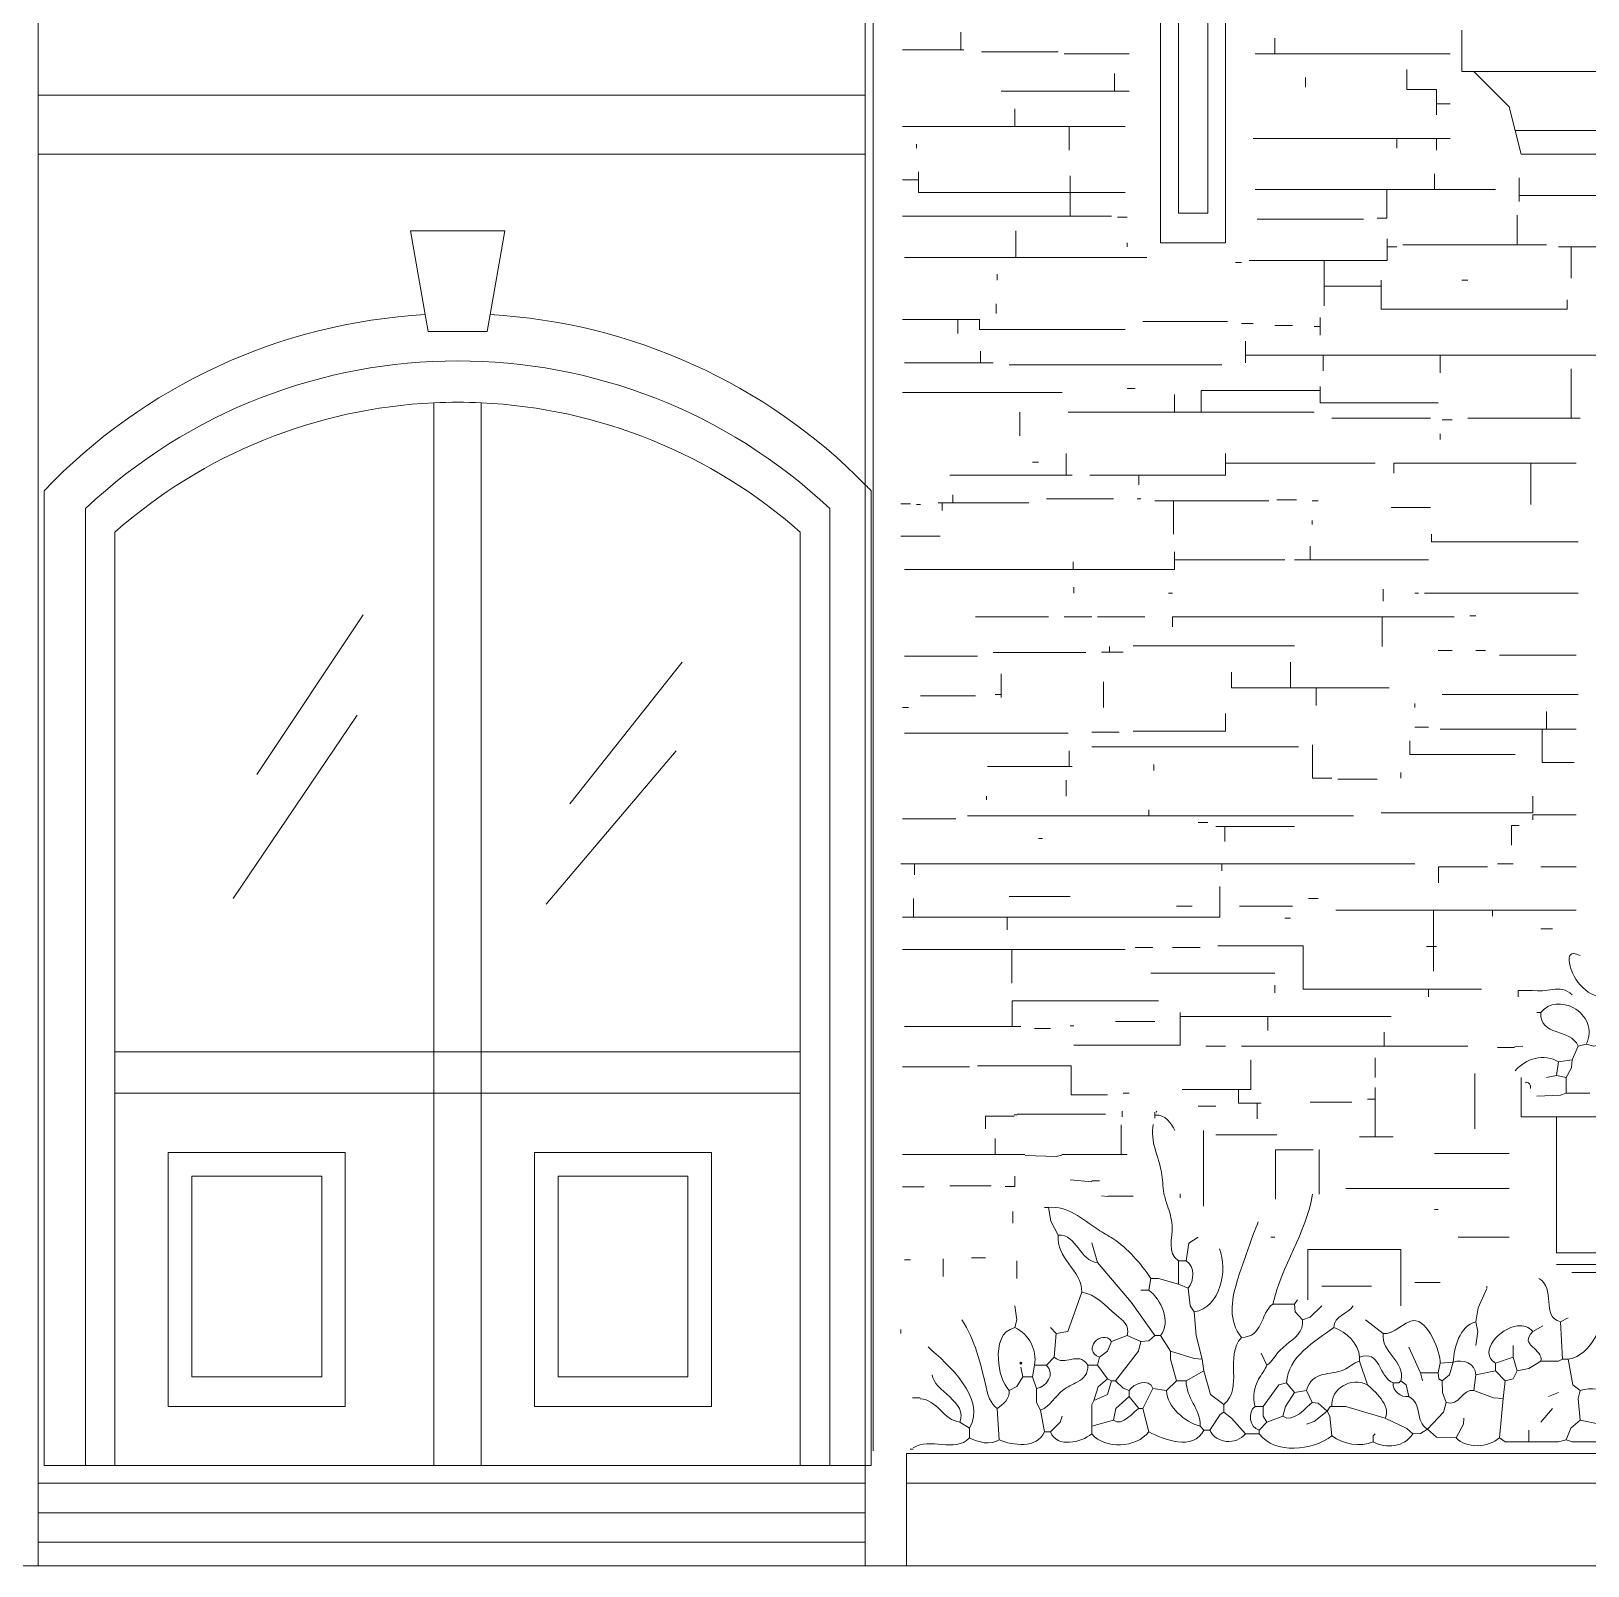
# Model space of a CAD drawing. Header units: millimetres. Extents: x 0 to 19989, y 0 to 8213.
# Drawn here: x 10439 to 13420, y 0 to 2939 of the extents above; entities that cross this region are included whole.
import ezdxf

# ---------------------------------------------------------------- set-up
doc = ezdxf.new("R2010")
doc.units = ezdxf.units.MM
for name, color, linetype, lineweight in [('ARCH', 7, 'Continuous', 13), ('GLASS', 7, 'Continuous', 13), ('GROUND', 7, 'Continuous', 13), ('MASONRY', 7, 'Continuous', 13), ('PLANTS', 94, 'Continuous', 13), ('WINDOWS', 7, 'Continuous', 13)]:
    doc.layers.add(name, color=color, linetype=linetype, lineweight=lineweight)

msp = doc.modelspace()

# ---------------------------------------------------------------- linework, layer by layer
at = {"layer": 'ARCH', "color": 7, "lineweight": 13}
for p, q in [((10452.5, 4909.5), (10452.5, 2816.7)), ((12036.2, 3586), (12036.2, 2816.7)), ((12601.8, 2533.9), (12601.8, 3382.4)), ((12726.2, 3382.4), (12726.2, 2533.9)), ((12635.7, 2590.5), (12635.7, 3337.1)), ((12692.3, 3337.1), (12692.3, 2590.5)), ((13178.7, 2862), (13178.7, 2941.2)), ((13201.4, 2862), (13178.7, 2862)), ((15916.3, 2862), (13201.4, 2862)), ((13201.4, 2862), (13269.2, 2794.1)), ((10452.5, 2816.7), (10452.5, 2703.6)), ((10452.5, 2816.7), (12036.2, 2816.7)), ((12036.2, 2816.7), (12036.2, 2703.6)), ((13269.2, 2794.1), (13280.5, 2748.9)), ((13280.5, 2748.9), (13291.9, 2703.6)), ((13280.5, 2748.9), (15848.4, 2748.9)), ((10452.5, 2703.6), (10452.5, 158.4)), ((10452.5, 2703.6), (12036.2, 2703.6)), ((12036.2, 2703.6), (12036.2, 2070.5)), ((13291.9, 2703.6), (15837.1, 2703.6)), ((12692.3, 2590.5), (12635.7, 2590.5)), ((12726.2, 2533.9), (12601.8, 2533.9)), ((12036.2, 2070.5), (12036.2, 192.3)), ((13291.9, 859.7), (13291.9, 935.1)), ((13359.7, 859.7), (13291.9, 859.7)), ((15803.2, 859.7), (13359.7, 859.7)), ((13359.7, 599.5), (13359.7, 859.7)), ((15803.2, 599.5), (13359.7, 599.5)), ((13359.7, 576.9), (15339.4, 576.9)), ((12115.4, 214.9), (17183.3, 214.9)), ((12115.4, 158.4), (12115.4, 214.9)), ((12036.2, 192.3), (12036.2, 158.4)), ((10452.5, 158.4), (10452.5, 101.8)), ((10452.5, 158.4), (12036.2, 158.4)), ((12036.2, 158.4), (12036.2, 101.8)), ((12115.4, 0), (12115.4, 158.4)), ((12115.4, 158.4), (17183.3, 158.4)), ((10452.5, 101.8), (10452.5, 45.2)), ((10452.5, 101.8), (12036.2, 101.8)), ((12036.2, 101.8), (12036.2, 45.2)), ((10452.5, 45.2), (10452.5, 0)), ((10452.5, 45.2), (12036.2, 45.2)), ((12036.2, 45.2), (12036.2, 0)), ((9547.5, 0), (10452.5, 0)), ((10452.5, 0), (12036.2, 0))]:
    msp.add_line(p, q, dxfattribs=at)
at = {"layer": 'GLASS', "color": 7, "lineweight": 13}
for p, q in [((10871, 1515.8), (11074.7, 1821.3)), ((11470.6, 1459.3), (11685.5, 1730.8)), ((10825.8, 1278.3), (11063.3, 1629)), ((11425.3, 1267), (11674.2, 1561.1))]:
    msp.add_line(p, q, dxfattribs=at)
at = {"layer": 'GROUND', "color": 7, "lineweight": 13}
for p, q in [((12036.2, 0), (12115.4, 0)), ((12115.4, 0), (17183.3, 0))]:
    msp.add_line(p, q, dxfattribs=at)
at = {"layer": 'MASONRY', "color": 7, "lineweight": 13}
for p, q in [((12051.3, 2820.5), (12051.3, 3580.3)), ((12219.1, 2903.5), (12219.1, 2937.4)), ((12820.5, 2895.9), (12820.5, 2926.1)), ((12219.1, 2903.5), (12107.8, 2903.5)), ((12219.1, 2903.5), (12224.7, 2903.5)), ((12405.7, 2899.7), (12258.7, 2899.7)), ((12417, 2895.9), (12541.5, 2895.9)), ((12820.5, 2895.9), (12782.8, 2895.9)), ((13156.1, 2895.9), (12820.5, 2895.9)), ((13073.2, 2865.8), (13073.2, 2827.5)), ((12513.2, 2858.2), (12513.2, 2824.3)), ((12879, 2850.7), (12879, 2831.8)), ((12051.3, 2820.5), (12051.3, 2707.4)), ((12513.2, 2824.3), (12296.4, 2824.3)), ((12513.2, 2824.3), (12541.5, 2824.3)), ((13073.2, 2827.5), (13129.7, 2827.5)), ((13129.7, 2827.5), (13129.7, 2800.2)), ((12322.8, 2790.3), (12322.8, 2756.4)), ((13129.7, 2779), (13129.7, 2800.2)), ((13129.7, 2800.2), (13156.1, 2800.2)), ((12107.8, 2756.4), (12322.8, 2756.4)), ((12426.5, 2756.4), (12322.8, 2756.4)), ((12426.5, 2756.4), (12426.5, 2711.2)), ((12426.5, 2756.4), (12533.9, 2756.4)), ((12134.2, 2714.9), (12134.2, 2722.5)), ((13054.3, 2733.8), (12779, 2733.8)), ((13054.3, 2714.9), (13054.3, 2733.8)), ((13122.2, 2733.8), (13054.3, 2733.8)), ((13129.7, 2733.8), (13122.2, 2733.8)), ((13129.7, 2733.8), (13129.7, 2711.2)), ((13129.7, 2733.8), (13156.1, 2733.8)), ((12051.3, 2707.4), (12051.3, 2096.5)), ((12107.8, 2654.6), (12138, 2654.6)), ((12138, 2669.7), (12138, 2654.6)), ((12138, 2630.1), (12138, 2654.6)), ((12428.4, 2630.1), (12428.4, 2662.1)), ((13125.9, 2665.9), (13125.9, 2635.7)), ((13288.1, 2624.4), (13288.1, 2658.4)), ((12428.4, 2630.1), (12138, 2630.1)), ((12428.4, 2584.8), (12428.4, 2630.1)), ((12428.4, 2630.1), (12533.9, 2630.1)), ((13034.8, 2635.7), (12782.8, 2635.7)), ((13034.8, 2635.7), (13034.8, 2581.1)), ((13034.8, 2635.7), (13125.9, 2635.7)), ((13125.9, 2635.7), (13242.8, 2635.7)), ((13288.1, 2624.4), (13288.1, 2613.1)), ((13288.1, 2624.4), (13699.1, 2624.4)), ((12281.3, 2584.8), (12107.8, 2584.8)), ((12428.4, 2584.8), (12281.3, 2584.8)), ((12428.4, 2584.8), (12507.5, 2584.8)), ((12518.9, 2583), (12537.7, 2583)), ((12786.6, 2579.2), (12862, 2579.2)), ((12862, 2579.2), (12990.2, 2579.2)), ((13034.8, 2581.1), (13016.6, 2581.1)), ((13284.3, 2530.2), (13284.3, 2586.7)), ((12324.7, 2505.6), (12324.7, 2556.6)), ((12537.7, 2533.9), (12537.7, 2526.4)), ((13035.4, 2541.5), (13035.4, 2526.4)), ((12324.7, 2505.6), (12111.6, 2505.6)), ((12533.9, 2505.6), (12324.7, 2505.6)), ((12575.4, 2505.6), (12533.9, 2505.6)), ((13035.4, 2500), (13035.4, 2526.4)), ((13054.3, 2526.4), (13035.4, 2526.4)), ((13276.8, 2530.2), (13065.6, 2530.2)), ((13284.3, 2530.2), (13276.8, 2530.2)), ((13284.3, 2530.2), (13340.9, 2530.2)), ((13388, 2526.4), (13363.5, 2526.4)), ((13388, 2526.4), (13388, 2466.1)), ((13388, 2526.4), (13691.6, 2526.4)), ((12756.4, 2496.2), (12745.1, 2496.2)), ((12771.5, 2500), (12914.8, 2500)), ((12914.8, 2451), (12914.8, 2500)), ((12914.8, 2500), (13035.4, 2500)), ((12288.8, 2473.6), (12288.8, 2462.3)), ((12914.8, 2451), (12914.8, 2413.3)), ((13024.1, 2451), (12914.8, 2451)), ((13024.1, 2451), (13024.1, 2462.3)), ((13024.1, 2451), (13024.1, 2406.8)), ((13190, 2462.3), (13178.7, 2462.3)), ((12287, 2417), (12287, 2398.2)), ((13380.2, 2406.8), (13380.2, 2424.6)), ((12107.8, 2386.9), (12213.4, 2386.9)), ((12213.4, 2386.9), (12213.4, 2360.5)), ((12213.4, 2386.9), (12254.9, 2386.9)), ((12254.9, 2386.9), (12254.9, 2368.1)), ((12907.2, 2373.7), (12907.2, 2390.6)), ((13024.1, 2406.8), (13367.3, 2406.8)), ((13367.3, 2406.8), (13380.2, 2406.8)), ((12254.9, 2368.1), (12533.9, 2368.1)), ((12567.9, 2383.1), (12730, 2383.1)), ((12756.4, 2379.3), (12779, 2379.3)), ((12820.5, 2375.6), (12854.4, 2375.6)), ((12895.9, 2373.7), (12907.2, 2373.7)), ((12907.2, 2356.7), (12907.2, 2373.7)), ((12256.8, 2326.5), (12256.8, 2303.9)), ((12764, 2319), (12764, 2345.4)), ((12138, 2303.9), (12111.6, 2303.9)), ((12153.1, 2303.9), (12138, 2303.9)), ((12256.8, 2303.9), (12153.1, 2303.9)), ((12256.8, 2303.9), (12281.3, 2303.9)), ((12718.7, 2300.2), (12311.5, 2300.2)), ((12764, 2303.9), (12764, 2319)), ((12877.1, 2319), (12764, 2319)), ((12912.9, 2319), (12877.1, 2319)), ((12912.9, 2288.8), (12912.9, 2319)), ((13137.3, 2319), (12912.9, 2319)), ((13137.3, 2319), (13137.3, 2285.1)), ((13137.3, 2319), (13650.1, 2319)), ((13388, 2292.6), (13388, 2198.3)), ((12107.8, 2247.4), (12413.3, 2247.4)), ((12552.8, 2254.9), (12537.7, 2254.9)), ((12628.2, 2209.7), (12628.2, 2243.6)), ((12679.1, 2209.7), (12679.1, 2251)), ((12679.1, 2251), (12771.5, 2251)), ((12771.5, 2251), (12907.4, 2251)), ((12907.4, 2258.7), (12907.4, 2251)), ((12907.4, 2227.2), (12907.4, 2251)), ((12332.2, 2209.7), (12332.2, 2164.4)), ((12628.2, 2209.7), (12424.6, 2209.7)), ((12679.1, 2209.7), (12628.2, 2209.7)), ((12679.1, 2209.7), (12737.6, 2209.7)), ((12737.6, 2209.7), (12895.9, 2209.7)), ((13133.5, 2227.2), (12907.4, 2227.2)), ((13118.4, 2198.3), (12929.9, 2198.3)), ((13141, 2194.6), (13159.9, 2194.6)), ((13190, 2198.3), (13388, 2198.3)), ((13405, 2198.3), (13388, 2198.3)), ((13137.3, 2156.9), (13137.3, 2168.2)), ((12420.8, 2130.5), (12420.8, 2089)), ((12726.2, 2111.6), (12726.2, 2130.5)), ((12051.3, 652.3), (12051.3, 2096.5)), ((12420.8, 2089), (12198.3, 2089)), ((12356.7, 2113.5), (12368, 2113.5)), ((12432.1, 2089), (12420.8, 2089)), ((12466.1, 2089), (12560.3, 2089)), ((12560.3, 2089), (12560.3, 2070.1)), ((12726.2, 2089), (12560.3, 2089)), ((12726.2, 2111.6), (12726.2, 2089)), ((13012.8, 2111.6), (12726.2, 2111.6)), ((13048.6, 2092.8), (13048.6, 2111.6)), ((13048.6, 2111.6), (13310.7, 2111.6)), ((13310.7, 2043.7), (13310.7, 2111.6)), ((13397.4, 2111.6), (13310.7, 2111.6)), ((12122.9, 2034.3), (12104.1, 2034.3)), ((12141.8, 2032.4), (12134.2, 2032.4)), ((12175.7, 2036.2), (12183.3, 2036.2)), ((12183.3, 2036.2), (12183.3, 2021.1)), ((12183.3, 2036.2), (12204, 2036.2)), ((12204, 2051.3), (12204, 2036.2)), ((12349.2, 2036.2), (12204, 2036.2)), ((12383.1, 2043.7), (12511.3, 2043.7)), ((12564.1, 2043.7), (12556.6, 2043.7)), ((12590.5, 2040), (12626.3, 2040)), ((12626.3, 2040), (12626.3, 1975.9)), ((12809.2, 2040), (12626.3, 2040)), ((12824.3, 2041.9), (12862, 2041.9)), ((12892.2, 2040), (12903.5, 2040)), ((13310.7, 2032.4), (13310.7, 2043.7)), ((12892.2, 2002.3), (12892.2, 1994.7)), ((13118.4, 2026.8), (13043, 2026.8)), ((12179.5, 1972.1), (12104.1, 1972.1)), ((13120.3, 1961.5), (13120.3, 1975.9)), ((12628.2, 1941.9), (12628.2, 1926.8)), ((12888.4, 1953.2), (12888.4, 1926.8)), ((13401.2, 1961.5), (13120.3, 1961.5)), ((12434, 1908), (12111.6, 1908)), ((12434, 1923.1), (12434, 1908)), ((12434, 1908), (12628.2, 1908)), ((12628.2, 1908), (12628.2, 1926.8)), ((12839.4, 1926.8), (12628.2, 1926.8)), ((12858.2, 1926.8), (12888.4, 1926.8)), ((13114.6, 1926.8), (12888.4, 1926.8)), ((12435.9, 1874.1), (12435.9, 1862.7)), ((12624.4, 1862.7), (12616.9, 1862.7)), ((13027.9, 1847.7), (13027.9, 1870.3)), ((13088.2, 1862.7), (13095.8, 1862.7)), ((13107.1, 1862.7), (13401.2, 1862.7)), ((13205.1, 1819.4), (13193.8, 1819.4)), ((12386.9, 1817.5), (12247.4, 1817.5)), ((12417, 1817.5), (12469.8, 1817.5)), ((12571.6, 1817.5), (12481.1, 1817.5)), ((13026, 1817.5), (12624.4, 1817.5)), ((12624.4, 1817.5), (12624.4, 1798.6)), ((13026, 1817.5), (13026, 1760.9)), ((13026, 1817.5), (13163.6, 1817.5)), ((12503.8, 1760.9), (12503.8, 1749.6)), ((12549, 1762.1), (12843.1, 1762.1)), ((12843.1, 1762.1), (12858.2, 1762.1)), ((12111.6, 1742.1), (12251.1, 1742.1)), ((12311.5, 1749.5), (12281.3, 1749.5)), ((12458.5, 1749.5), (12311.5, 1749.5)), ((12488.7, 1749.6), (12503.8, 1749.6)), ((12503.8, 1749.6), (12530.2, 1749.6)), ((12850.7, 1681.8), (12850.7, 1730.8)), ((13159.9, 1753.4), (13133.5, 1753.4)), ((13224, 1753.4), (13205.1, 1753.4)), ((13397.4, 1744), (13250.4, 1744)), ((12296.4, 1708.1), (12296.4, 1668.6)), ((12737.6, 1711.9), (12737.6, 1681.8)), ((12492.5, 1693.1), (12492.5, 1644)), ((12737.6, 1681.8), (12850.7, 1681.8)), ((12899.7, 1681.8), (12850.7, 1681.8)), ((12899.7, 1681.8), (13039.2, 1681.8)), ((12899.7, 1681.8), (12899.7, 1647.8)), ((12119.2, 1644), (12107.8, 1644)), ((12164.4, 1666.5), (12141.8, 1666.5)), ((12247.4, 1666.5), (12164.4, 1666.5)), ((12285.1, 1668.6), (12296.4, 1668.6)), ((12296.4, 1662.9), (12296.4, 1668.6)), ((13088.2, 1651.6), (13088.2, 1644)), ((13141, 1668.6), (13401.2, 1668.6)), ((12726.2, 1598.9), (12726.2, 1632.7)), ((13340.9, 1636.5), (13340.9, 1602.6)), ((12111.6, 1595), (12424.6, 1595)), ((12522.6, 1596.9), (12469.8, 1596.9)), ((12549, 1598.9), (12726.2, 1598.9)), ((13078.8, 1553.6), (13078.8, 1579.9)), ((13114.6, 1606.3), (13088.2, 1606.3)), ((13137.3, 1602.6), (13332.1, 1602.6)), ((13332.1, 1602.6), (13340.9, 1602.6)), ((13332.1, 1602.6), (13332.1, 1538.5)), ((13340.9, 1602.6), (13397.4, 1602.6)), ((12426.5, 1530.9), (12426.5, 1561.1)), ((12469.8, 1568.6), (12865.8, 1568.6)), ((12892.8, 1572.4), (12892.8, 1508.3)), ((13280.5, 1553.6), (13078.8, 1553.6)), ((12426.5, 1530.9), (12270, 1530.9)), ((12432.1, 1530.9), (12426.5, 1530.9)), ((12588.6, 1523.4), (12588.6, 1534.7)), ((13332.1, 1538.5), (13393.7, 1538.5)), ((12420.8, 1474.4), (12420.8, 1504.5)), ((12892.8, 1508.3), (12929.9, 1508.3)), ((13016.6, 1506.4), (12941.2, 1506.4)), ((13061.8, 1508.3), (13061.8, 1519.6)), ((12268.1, 1466.8), (12268.1, 1474.4)), ((13314.5, 1442.3), (13314.5, 1474.4)), ((12209.7, 1431), (12107.8, 1431)), ((12579.2, 1436.7), (12232.3, 1436.7)), ((12579.2, 1436.7), (12579.2, 1448)), ((12605.6, 1436.7), (12579.2, 1436.7)), ((12654.6, 1436.7), (12605.6, 1436.7)), ((12892.2, 1436.7), (12654.6, 1436.7)), ((12914.8, 1436.7), (12892.2, 1436.7)), ((12971.3, 1436.7), (12914.8, 1436.7)), ((13024.1, 1442.3), (13314.5, 1442.3)), ((13314.5, 1429.1), (13314.5, 1438.5)), ((13314.5, 1438.5), (13397.4, 1438.5)), ((12692.3, 1423.5), (12673.5, 1423.5)), ((12707.4, 1416), (12724.4, 1416)), ((12724.4, 1387.6), (12724.4, 1416)), ((12724.4, 1416), (12839.4, 1416)), ((12839.4, 1416), (12858.2, 1416)), ((13273.6, 1380.1), (13273.6, 1417.8)), ((13273.6, 1417.8), (13288.1, 1417.8)), ((12368, 1393.3), (12375.6, 1393.3)), ((12130.5, 1344.3), (12104.1, 1344.3)), ((12130.5, 1344.3), (12130.5, 1323.5)), ((12718.7, 1344.3), (12130.5, 1344.3)), ((13088.2, 1344.3), (12718.7, 1344.3)), ((12718.7, 1344.3), (12718.7, 1331.1)), ((13276.8, 1344.3), (13246.6, 1344.3)), ((13134.1, 1308.4), (13134.1, 1338.6)), ((13134.1, 1338.6), (13152.3, 1338.6)), ((13152.3, 1338.6), (13227.8, 1338.6)), ((13329.6, 1338.6), (13397.4, 1338.6)), ((12394.4, 1282.1), (12311.5, 1282.1)), ((12428.4, 1282.1), (12394.4, 1282.1)), ((12714.9, 1242.5), (12714.9, 1300.9)), ((12128.6, 1242.5), (12128.6, 1278.3)), ((12632, 1263.2), (12662.1, 1263.2)), ((12752.6, 1263.2), (12854.4, 1263.2)), ((12903.5, 1278.3), (12884.6, 1278.3)), ((12937.4, 1255.5), (12963.8, 1255.5)), ((12963.8, 1255.5), (13058.1, 1255.5)), ((13076.9, 1255.5), (13058.1, 1255.5)), ((13076.9, 1255.5), (13124.1, 1255.5)), ((13124.1, 1255.5), (13124.1, 1255.7)), ((13124.1, 1255.7), (13237.2, 1255.7)), ((13124.1, 1185.9), (13124.1, 1255.5)), ((13237.2, 1244.3), (13237.2, 1255.7)), ((13397.4, 1255.7), (13237.2, 1255.7)), ((12128.6, 1242.5), (12107.8, 1242.5)), ((12307.7, 1242.5), (12128.6, 1242.5)), ((12307.7, 1242.5), (12307.7, 1217.9)), ((12477.4, 1242.5), (12307.7, 1242.5)), ((12564.1, 1242.5), (12477.4, 1242.5)), ((12594.3, 1242.5), (12564.1, 1242.5)), ((12714.9, 1242.5), (12594.3, 1242.5)), ((12850.7, 1240.6), (12839.4, 1240.6)), ((13329.6, 1219.8), (13352.2, 1219.8)), ((12317.1, 1180.2), (12107.8, 1180.2)), ((12317.1, 1180.2), (12317.1, 1116.1)), ((12317.1, 1180.2), (12533.9, 1180.2)), ((12552.8, 1184), (12586.7, 1184)), ((12677.2, 1184), (12624.4, 1184)), ((12874.5, 1187.2), (12711.2, 1187.2)), ((12874.5, 1131.2), (12874.5, 1187.2)), ((13124.1, 1185.9), (13110.9, 1185.9)), ((13124.1, 1185.9), (13124.1, 1138.8)), ((13124.1, 1185.9), (13129.7, 1185.9)), ((12583, 1135), (12820.5, 1135)), ((12820.5, 1112.4), (12820.5, 1097.3)), ((12874.5, 1104.8), (12874.5, 1131.2)), ((13114.6, 1104.8), (12874.5, 1104.8)), ((13114.6, 1104.8), (13216.4, 1104.8)), ((13114.6, 1104.8), (13114.6, 1089.7)), ((12345.4, 1082.1), (12317.7, 1082.1)), ((12317.7, 1082.1), (12317.7, 1033.2)), ((12598, 1082.1), (12345.4, 1082.1)), ((13286.3, 1089.7), (13286.3, 1101.9)), ((13286.3, 1101.9), (13313.1, 1101.9)), ((12639.5, 1052), (12639.5, 1059.6)), ((12639.5, 997.4), (12639.5, 1052)), ((12639.5, 1052), (12807.3, 1052)), ((12807.3, 1025.6), (12807.3, 1052)), ((12807.3, 1052), (13043, 1052)), ((12111.6, 1033.2), (12317.7, 1033.2)), ((12334.1, 1033.2), (12317.7, 1033.2)), ((12360.5, 1029.4), (12390.6, 1029.4)), ((12435.9, 1034.4), (12428.4, 1034.4)), ((12590.5, 1042.6), (12515.1, 1042.6)), ((13029.8, 1021.9), (13029.8, 995.5)), ((12435.9, 997.4), (12639.5, 997.4)), ((12726.2, 995.5), (12688.5, 995.5)), ((12756.4, 995.5), (13029.8, 995.5)), ((13190, 995.5), (13029.8, 995.5)), ((13279.1, 993), (13246.6, 993)), ((12107.8, 955.9), (12236, 955.9)), ((12251.1, 957.7), (12430.2, 957.7)), ((12430.2, 957.7), (12430.2, 901.8)), ((12774.7, 969.1), (12774.7, 912.5)), ((13012.8, 935.1), (13012.8, 972.9)), ((13203.2, 942.7), (13203.2, 837.1)), ((12430.2, 901.8), (12500, 901.8)), ((12530.2, 905), (12541.5, 905)), ((12750.8, 912.5), (12643.3, 912.5)), ((12750.8, 886.1), (12750.8, 912.5)), ((12774.7, 912.5), (12750.8, 912.5)), ((13012.8, 893.7), (13012.8, 916.3)), ((12327.4, 865.4), (12496.2, 865.4)), ((12528.3, 859.7), (12528.3, 871)), ((12590.5, 869), (12590.5, 863.5)), ((12673.5, 880.5), (12707.4, 880.5)), ((12786.6, 886.1), (12750.8, 886.1)), ((12786.6, 886.1), (12786.6, 856)), ((12786.6, 886.1), (12794.1, 886.1)), ((12967.6, 888), (12888.4, 888)), ((12997.7, 893.7), (13012.8, 893.7)), ((13012.8, 822), (13012.8, 893.7)), ((12266.2, 837.1), (12266.2, 861.5)), ((12266.2, 861.5), (12321.1, 861.5)), ((12526.4, 788.1), (12526.4, 844.6)), ((12590.5, 857.5), (12590.5, 863.5)), ((12285.1, 818.2), (12285.1, 788.1)), ((12683.7, 833.6), (12683.7, 724)), ((12707.4, 825.8), (12824.3, 825.8)), ((13012.8, 822), (12982.7, 822)), ((13012.8, 822), (13046.8, 822)), ((12107.8, 788.1), (12285.1, 788.1)), ((12341.9, 788.1), (12285.1, 788.1)), ((12526.4, 788.1), (12412.9, 788.1)), ((12526.4, 788.1), (12537.7, 788.1)), ((12893.9, 796.9), (12821.7, 796.9)), ((12821.7, 796.9), (12821.7, 702.2)), ((12905.5, 796.9), (12904.7, 796.9)), ((12905.5, 711.9), (12905.5, 796.9)), ((13269.2, 790), (13125.9, 790)), ((12322.8, 726.5), (12322.8, 746.6)), ((12107.8, 725.9), (12149.3, 725.9)), ((12198.3, 727.8), (12277.5, 727.8)), ((12303.9, 726.5), (12322.8, 726.5)), ((12484.9, 737.2), (12469.8, 737.2)), ((12683.7, 724), (12683.7, 689.1)), ((12956.3, 723), (13269.2, 723)), ((12549, 708.1), (12501, 708.1)), ((12319, 678.7), (12319, 656.1)), ((13125.9, 682.5), (13133.5, 682.5)), ((12051.3, 369.5), (12051.3, 652.3)), ((13171.2, 629.7), (13269.2, 629.7)), ((12883.6, 509.7), (12883.6, 606.2)), ((12883.6, 606.2), (12952.5, 606.2)), ((12952.5, 606.2), (13035.4, 606.2)), ((13035.4, 606.2), (13061.7, 606.2)), ((13061.7, 606.2), (13061.7, 595.8)), ((12122.9, 586.4), (12111.6, 586.4)), ((12185.1, 554.3), (12185.1, 588.2)), ((12239.8, 590.1), (12266.2, 590.1)), ((12326.5, 584.5), (12326.5, 550.5)), ((13061.7, 595.8), (13061.7, 497.7)), ((13137.3, 543), (13088.2, 543)), ((13552, 561.8), (13388.9, 561.8)), ((13005.3, 535.4), (12910.4, 535.4)), ((13226.6, 530.9), (13226.6, 535.4)), ((12104.1, 444.9), (12104.1, 452.5)), ((12051.3, 220.6), (12051.3, 369.5)), ((12126.7, 321.9), (12141.1, 321.9)), ((12127.9, 223.4), (12122.2, 223.4))]:
    msp.add_line(p, q, dxfattribs=at)
at = {"layer": 'PLANTS', "color": 94, "lineweight": 13}
for points in [[(13322, 1059.6), (13329.6, 1059.6)], [(13295.6, 995.5), (13279.4, 994.2)], [(13401.2, 995.5), (13389.9, 969.1)], [(13401.2, 995.5), (13416.3, 999.2)], [(13446.5, 999.2), (13431.4, 995.5), (13416.3, 999.2)], [(13359.7, 938.9), (13363.5, 965.3)], [(13363.5, 965.3), (13389.9, 969.1)], [(13378.6, 935.1), (13388.8, 954), (13389.9, 969.1)], [(13340.9, 935.1), (13359.7, 938.9)], [(13359.7, 938.9), (13378.6, 935.1)], [(13378.6, 935.1), (13378.6, 905)], [(13378.6, 905), (13367.3, 901.4), (13322.2, 899.7)], [(13423.8, 905), (13378.6, 905)], [(12594.3, 871), (12593.2, 869)], [(12321.1, 863.5), (12327.4, 863.5)], [(12412.9, 786.5), (12402, 784.3), (12342.4, 786.2)], [(12469.8, 735.3), (12428.4, 739.1)], [(12386.9, 686.3), (12379.3, 686.3)], [(12386.9, 686.3), (12391.7, 659.9), (12405.7, 633.5)], [(12501, 707.2), (12488.7, 708.9)], [(12639.5, 705.1), (12639.5, 712.7)], [(12673.5, 629.7), (12655.8, 618.3), (12650.8, 584.5)], [(12813, 629.7), (12820.5, 629.7)], [(12469.8, 618.4), (12481.1, 580.7)], [(12590.5, 441.2), (12545.1, 505.3), (12481.1, 580.7)], [(12635.7, 584.5), (12650.8, 584.5)], [(12635.7, 584.5), (12635.7, 539.2)], [(12579.2, 527.9), (12583, 550.5)], [(12583, 550.5), (12598, 550.4), (12635.7, 539.2)], [(12654.6, 531.7), (12635.7, 539.2)], [(12402, 444.9), (12424.4, 448.9), (12451, 524.1)], [(12564.1, 527.9), (12579.2, 527.9)], [(12654.6, 531.7), (12658.5, 497.7), (12665.9, 486.4)], [(12858.2, 501.5), (12863.7, 509.7)], [(13205.1, 467.6), (13209.9, 494), (13225.5, 530.1)], [(12322.8, 456.3), (12326.5, 471.3), (12322.8, 497.7)], [(12681, 395.9), (12669.8, 441.2), (12665.9, 486.4)], [(12858.2, 501.5), (12816.7, 501.5)], [(12858.2, 501.5), (12859.4, 486.4), (12873.3, 471.3)], [(12910.4, 497.7), (12888.2, 476.2), (12873.3, 471.3)], [(12390.6, 456.3), (12402, 444.9)], [(12994, 471.3), (13027.9, 444.9)], [(13205.1, 467.6), (13208.9, 448.7), (13205.1, 422.3)], [(13314.5, 448.7), (13333.3, 460)], [(13382.4, 475.1), (13367.3, 467.6)], [(13371, 395.9), (13367.3, 467.6)], [(12398.2, 399.7), (12402, 444.9)], [(12507.5, 429.9), (12499.8, 411), (12484.9, 399.7)], [(12507.5, 429.9), (12537.7, 441.2)], [(12515.1, 354.4), (12559.1, 411), (12564.1, 429.9)], [(12537.7, 441.2), (12564.1, 429.9)], [(12590.5, 441.2), (12579.2, 431.1), (12564.1, 429.9)], [(12601.8, 441.2), (12590.5, 441.2)], [(12620.7, 411), (12601.8, 441.2)], [(13099.5, 369.5), (13076.9, 418.6)], [(13276.8, 399.7), (13276.8, 422.3)], [(12398.2, 399.7), (12383.1, 384.6)], [(12484.9, 399.7), (12481.1, 384.6)], [(12620.7, 411), (12665.9, 397), (12681, 395.9)], [(12620.7, 411), (12620.8, 395.9), (12632, 354.4)], [(12684.8, 373.3), (12681, 395.9)], [(12805.4, 384.6), (12794.1, 407.2)], [(12982.7, 399.7), (12982.7, 392.2)], [(12997.7, 346.9), (12982.7, 392.2)], [(13137.3, 388.4), (13133.5, 369.5)], [(13137.3, 388.4), (13161.8, 390.3)], [(13141, 354.4), (13155.1, 365.8), (13161.8, 390.3)], [(13242.8, 388.4), (13276.8, 399.7)], [(13242.8, 388.4), (13242.8, 373.3)], [(13284.3, 373.3), (13276.8, 399.7)], [(13284.3, 373.3), (13306.9, 378.1), (13329.6, 392.2)], [(13329.6, 392.2), (13363.5, 392.3), (13371, 395.9)], [(13382.4, 395.9), (13371, 395.9)], [(13382.4, 395.9), (13391.1, 346.9), (13405, 335.6)], [(12337.9, 362), (12326.4, 343.3), (12311.5, 335.6)], [(12337.9, 362), (12334.1, 380.8)], [(12337.9, 362), (12356.7, 362)], [(12360.5, 384.6), (12356.7, 362)], [(12356.7, 362), (12364.3, 339.4)], [(12360.5, 384.6), (12383.1, 384.6)], [(12462.3, 384.6), (12481.1, 384.6)], [(12500, 358.2), (12482.2, 343.1), (12473.6, 316.7)], [(12500, 358.2), (12481.1, 384.6)], [(12500, 358.2), (12507.5, 354.4)], [(12684.8, 373.3), (12650.8, 354.4)], [(12684.8, 373.3), (12697.3, 328.1), (12722.5, 309.2)], [(13099.5, 369.5), (13133.5, 369.5)], [(13099.5, 369.5), (13103.3, 354.4)], [(13141, 354.4), (13134.7, 358.4), (13133.5, 369.5)], [(13201.4, 335.6), (13205.1, 365.8)], [(13242.8, 373.3), (13205.1, 365.8)], [(13242.8, 373.3), (13261.7, 354.4)], [(13284.3, 373.3), (13276.6, 358.4), (13261.7, 354.4)], [(12371.8, 297.9), (12364.4, 313), (12364.3, 339.4)], [(12473.6, 316.7), (12499.8, 328.2), (12507.5, 354.4)], [(12515.1, 354.4), (12507.5, 354.4)], [(12515.1, 354.4), (12530.2, 340.4), (12541.5, 335.6)], [(12541.5, 324.3), (12541.5, 335.6)], [(12586.7, 339.4), (12567.9, 301.7)], [(12613.1, 335.6), (12586.7, 339.4)], [(12613.1, 335.6), (12632, 354.4)], [(12650.8, 354.4), (12632, 354.4)], [(12843.1, 350.7), (12828.2, 346.8), (12797.9, 305.4)], [(12858.2, 331.8), (12840.6, 305.4), (12835.6, 286.6)], [(12843.1, 350.7), (12858.2, 331.8)], [(12880.8, 335.6), (12858.2, 331.8)], [(12892.2, 313), (12880.8, 335.6)], [(13046.8, 350.7), (13058.1, 350.7), (13061.8, 354.4)], [(13076.9, 324.3), (13071.9, 346.9), (13061.8, 354.4)], [(13141, 354.4), (13141.2, 331.8), (13148.6, 313)], [(13201.4, 335.6), (13239.1, 321.6), (13257.9, 320.5)], [(13257.9, 320.5), (13261.7, 354.4)], [(13344.6, 324.3), (13363.5, 331.8)], [(13405, 279), (13401.5, 320.5), (13405, 335.6)], [(12288.8, 301.7), (12292.6, 241.3)], [(12469.8, 267.7), (12470, 309.2), (12473.6, 316.7)], [(12541.5, 324.3), (12516.3, 301.7), (12511.3, 279)], [(12541.5, 324.3), (12560.3, 301.7)], [(12560.3, 301.7), (12567.9, 301.7)], [(12579.2, 256.4), (12567.9, 301.7)], [(12722.5, 309.2), (12722.5, 294.1)], [(12782.8, 305.4), (12797.9, 305.4)], [(12805.4, 275.3), (12798, 286.6), (12797.9, 305.4)], [(12920.4, 296), (12903.5, 311.8), (12892.2, 313)], [(12920.4, 296), (12926.1, 305.4), (12929.9, 305.4)], [(12929.9, 305.4), (12956.3, 305.3), (13031.7, 282.8)], [(13148.6, 313), (13143.6, 294.1), (13112.7, 262.1)], [(13257.9, 320.5), (13250.4, 245.1)], [(13352.2, 301.7), (13329.6, 275.3)], [(12217.2, 275.3), (12236, 264)], [(12379.3, 256.4), (12371.8, 297.9)], [(12413.3, 286.6), (12409.3, 275.3), (12390.6, 256.4)], [(12511.3, 279), (12469.8, 267.7)], [(12696.1, 260.2), (12716, 290.2), (12722.5, 294.1)], [(12764, 252.6), (12737.6, 282.8), (12722.5, 294.1)], [(12805.4, 275.3), (12790.3, 260.2)], [(12805.4, 275.3), (12835.6, 286.6)], [(12920.4, 296), (12895.9, 276.3), (12880.8, 271.5)], [(12920.4, 296), (12925.9, 286.6), (12929.9, 248.9)], [(13084.5, 252.6), (13073.2, 262.9), (13031.7, 282.8)], [(13167.4, 245.1), (13181.4, 271.5), (13182.5, 282.8)], [(13405, 279), (13387.2, 263.8), (13378.6, 241.3)], [(13442.7, 271.5), (13405, 279)], [(12236, 264), (12236, 245.1)], [(12379.3, 256.4), (12390.6, 256.4)], [(12469.8, 252.6), (12469.8, 267.7)], [(12677.2, 267.7), (12684.8, 260.2)], [(12696.1, 260.2), (12684.8, 260.2)], [(12764, 252.6), (12790.3, 252.6)], [(12790.3, 260.2), (12790.3, 252.6)], [(13012.8, 252.6), (13009, 248.9), (13009, 237.6)], [(13084.5, 252.6), (13099.6, 253.8), (13112.7, 262.1)], [(13112.7, 262.1), (13129.7, 246.3), (13167.4, 245.1)], [(13250.4, 245.1), (13261.7, 237.7), (13306.9, 237.6)], [(13306.9, 260.2), (13306.9, 237.6)], [(13378.6, 241.3), (13363.5, 237.7), (13306.9, 237.6)], [(13378.6, 241.3), (13389.9, 237.7), (13442.7, 237.6)]]:
    msp.add_lwpolyline(points, dxfattribs=at)
msp.add_lwpolyline([(12332.2, 388.4), (12334.1, 390.3), (12336, 388.4), (12334.1, 386.5)], close=True, dxfattribs=at)
for points, knots in [([(13405, 1168.9), (13384.7, 1179.2), (13377.9, 1134.3), (13422.6, 1084.2), (13457.8, 1089.7)], [0, 0, 0, 0, 0.265335, 1, 1, 1, 1]), ([(13329.6, 1059.6), (13345.2, 1079.6), (13403.4, 1080.2), (13431.6, 1026.6), (13416.3, 999.2)], [0, 0, 0, 0, 0.460242, 1, 1, 1, 1]), ([(12635.7, 584.5), (12613.8, 599.5), (12630.7, 642.2), (12616.2, 685.6), (12605.6, 718.2), (12605.8, 771.4), (12581.2, 812.5), (12587.6, 845.4)], [0, 0, 0, 0, 0.267406, 0.410027, 0.501486, 0.654584, 1, 1, 1, 1]), ([(12386.9, 686.3), (12424, 690.7), (12460.3, 655.2), (12532.3, 615.6), (12562.9, 580.5), (12583, 550.5)], [0, 0, 0, 0, 0.433877, 0.568296, 1, 1, 1, 1]), ([(12788.8, 659), (12776.3, 628.6), (12763.6, 591.3), (12738.5, 517.7), (12731.5, 469.5), (12756.4, 437.4)], [0, 0, 0, 0, 0.40723, 0.533289, 1, 1, 1, 1]), ([(12537.7, 441.2), (12543.1, 460.8), (12507.6, 484.5), (12477, 520.3), (12451, 524.1)], [0, 0, 0, 0, 0.380685, 1, 1, 1, 1]), ([(12221, 471.3), (12246.4, 433), (12261, 370.5), (12275, 311.1), (12288.8, 301.7)], [0, 0, 0, 0, 0.738306, 1, 1, 1, 1]), ([(12322.8, 456.3), (12295.6, 450), (12284.8, 399.5), (12298.9, 349.9), (12311.5, 335.6)], [0, 0, 0, 0, 0.537781, 1, 1, 1, 1]), ([(12805.4, 384.6), (12815, 391.2), (12823.2, 406.9), (12851.2, 431.9), (12876.7, 448.6), (12873.3, 471.3)], [0, 0, 0, 0, 0.295675, 0.479828, 1, 1, 1, 1]), ([(13137.3, 388.4), (13137.5, 408.6), (13099.8, 510.7), (13048.8, 442.5), (13027.9, 444.9)], [0, 0, 0, 0, 0.622299, 1, 1, 1, 1]), ([(13242.8, 388.4), (13209.2, 409.7), (13264.6, 470.5), (13306.6, 458), (13314.5, 448.7)], [0, 0, 0, 0, 0.757038, 1, 1, 1, 1]), ([(12880.8, 335.6), (12892.4, 375.5), (12942.6, 359.4), (12971.1, 388.7), (12982.7, 392.2)], [0, 0, 0, 0, 0.705564, 1, 1, 1, 1]), ([(12371.8, 297.9), (12391.2, 305.8), (12404.1, 335.4), (12446.1, 352.1), (12463.6, 367.5), (12462.3, 384.6)], [0, 0, 0, 0, 0.446779, 0.696056, 1, 1, 1, 1]), ([(12805.4, 384.6), (12801.6, 375.2), (12783.1, 352.9), (12777, 324.6), (12782.8, 305.4)], [0, 0, 0, 0, 0.379472, 1, 1, 1, 1])]:
    msp.add_open_spline(points, degree=3, knots=knots, dxfattribs=at)
for points in [[(13313.4, 1102.8), (13339.2, 1095), (13366.6, 1117), (13389.9, 1093.5)], [(13401.2, 995.5), (13386.6, 1030.6), (13327.3, 1013), (13329.6, 1059.6)], [(13363.5, 965.3), (13337.1, 981.8), (13299.6, 971.9), (13280.9, 947.9)], [(13309.8, 914.2), (13311.8, 918.9), (13306, 929.4), (13300.3, 925.3)], [(12591.9, 863.4), (12609.5, 865.7), (12622.7, 846.7), (12628.9, 833.6)], [(12816.7, 501.5), (12833.3, 574.7), (12880.7, 637.1), (12892.6, 711.9)], [(12405.7, 633.5), (12400.3, 589.1), (12450.9, 567.4), (12451, 524.1)], [(12405.7, 633.5), (12442.2, 635), (12446.2, 584), (12481.1, 580.7)], [(12714.7, 607.2), (12730.6, 567), (12716.6, 494.9), (12665.9, 486.4)], [(12650.8, 584.5), (12668.4, 572.5), (12666.1, 546.6), (12654.6, 531.7)], [(13325.8, 550.5), (13359.9, 533.2), (13328.8, 476.1), (13367.3, 467.6)], [(12601.8, 441.2), (12622.1, 468.6), (12603.2, 509.6), (12579.2, 527.9)], [(12816.7, 501.5), (12792.1, 483), (12798.6, 438.2), (12756.4, 437.4)], [(12970.5, 497.7), (12959.7, 481.7), (12934.4, 479.8), (12933.6, 456.3)], [(13382.4, 395.9), (13430.5, 404.6), (13438.7, 460.2), (13470.2, 491.2)], [(12322.8, 456.3), (12350, 444), (12365.5, 413.2), (12360.5, 384.6)], [(12507.5, 429.9), (12489.1, 455.4), (12449.6, 412), (12484.9, 399.7)], [(12843.1, 350.7), (12844.8, 400.2), (12897, 429.9), (12933.6, 456.3)], [(12982.7, 399.7), (12980.9, 426.6), (12957.5, 447.5), (12933.6, 456.3)], [(13205.1, 467.6), (13173.6, 458.6), (13163.7, 418.3), (13161.8, 390.3)], [(13314.5, 448.7), (13286.4, 421.5), (13335.5, 416.9), (13329.6, 392.2)], [(12236, 264), (12268.5, 320.9), (12194.6, 386.4), (12156.4, 419.3)], [(12722.5, 309.2), (12761.5, 340.7), (12723.1, 400.3), (12756.4, 437.4)], [(13027.9, 444.9), (13023, 409.6), (13071.4, 391), (13061.8, 354.4)], [(12398.2, 399.7), (12419, 380), (12442.7, 413.2), (12462.3, 384.6)], [(12982.7, 399.7), (13022.7, 415.4), (13019.1, 361.2), (13046.8, 350.7)], [(13205.1, 365.8), (13205.6, 388.1), (13179.5, 396.8), (13161.8, 390.3)], [(12217.2, 275.3), (12234.2, 313.1), (12166.7, 335.7), (12164.4, 365.8)], [(12383.1, 384.6), (12401.7, 366.6), (12382.1, 343.7), (12364.3, 339.4)], [(12586.7, 339.4), (12581.2, 361.5), (12547.9, 348.5), (12541.5, 335.6)], [(12929.9, 305.4), (12926.9, 340), (12966.6, 362.2), (12997.7, 346.9)], [(12311.5, 335.6), (12313.8, 320.4), (12299.9, 308.9), (12288.8, 301.7)], [(12613.1, 335.6), (12614.4, 303.5), (12648.3, 275.9), (12677.2, 267.7)], [(12650.8, 354.4), (12649.7, 321.9), (12679.3, 300.2), (12677.2, 267.7)], [(12997.7, 346.9), (13008.8, 336.9), (13044.8, 306.6), (13031.7, 282.8)], [(13076.9, 324.3), (13062, 322.3), (13046.1, 334.2), (13046.8, 350.7)], [(13148.6, 313), (13174.3, 304), (13178.6, 340.3), (13201.4, 335.6)], [(13469.1, 328.1), (13449.8, 338.2), (13426.1, 343.2), (13405, 335.6)], [(12141.1, 319.6), (12174.6, 319.5), (12185.5, 278.6), (12217.2, 275.3)], [(12511.3, 279), (12528.2, 264.7), (12551, 297.5), (12560.3, 301.7)], [(12790.3, 260.2), (12771.9, 265.2), (12767.6, 294.6), (12782.8, 305.4)], [(12892.2, 313), (12882.4, 305.7), (12855, 271.5), (12835.6, 286.6)], [(13076.9, 324.3), (13103.5, 310.5), (13088.3, 275.8), (13112.7, 262.1)], [(12236, 245.1), (12206.7, 215.3), (12160.4, 247.3), (12127.9, 226.2)], [(12236, 245.1), (12252.4, 236.4), (12275.8, 230.6), (12292.6, 241.3)], [(12379.3, 256.4), (12364.2, 223.7), (12319.6, 230.7), (12292.6, 241.3)], [(12469.8, 252.6), (12449.4, 236.4), (12404, 225.1), (12390.6, 256.4)], [(12469.8, 252.6), (12495, 222.8), (12555.2, 225.9), (12579.2, 256.4)], [(12579.2, 256.4), (12607.9, 242.1), (12663.5, 219.1), (12684.8, 260.2)], [(12764, 252.6), (12747.3, 231.1), (12706.1, 233.9), (12696.1, 260.2)], [(12929.9, 248.9), (12891.6, 220.5), (12821.8, 212.8), (12790.3, 252.6)], [(13009, 237.6), (12983.5, 226.8), (12952, 232.8), (12929.9, 248.9)], [(13084.5, 252.6), (13069.2, 227.8), (13032.8, 223.8), (13009, 237.6)], [(13167.4, 245.1), (13186.8, 224.6), (13229, 225.9), (13250.4, 245.1)]]:
    msp.add_open_spline(points, degree=3, dxfattribs=at)
at = {"layer": 'WINDOWS', "color": 7, "lineweight": 13}
for p, q in [((11165.2, 2556.6), (11346.2, 2556.6)), ((11193.4, 2396.4), (11165.2, 2556.6)), ((11346.2, 2556.6), (11317.9, 2396.4)), ((11199.1, 2364.3), (11193.4, 2396.4)), ((11317.9, 2396.4), (11312.2, 2364.3)), ((11312.2, 2364.3), (11199.1, 2364.3)), ((11210.4, 2227.5), (11210.4, 984.2)), ((11300.9, 2227.5), (11300.9, 984.2)), ((10463.8, 2058.8), (10463.8, 192.3)), ((12047.5, 2058.8), (12047.5, 192.3)), ((10543, 2024.9), (10543, 192.3)), ((11968.3, 2024.9), (11968.3, 192.3)), ((10599.5, 1979.6), (10599.5, 984.2)), ((11911.8, 1979.6), (11911.8, 984.2)), ((10599.5, 984.2), (10599.5, 905)), ((10599.5, 984.2), (11210.4, 984.2)), ((11210.4, 984.2), (11210.4, 905)), ((11210.4, 984.2), (11300.9, 984.2)), ((11300.9, 984.2), (11300.9, 905)), ((11300.9, 984.2), (11911.8, 984.2)), ((11911.8, 984.2), (11911.8, 905)), ((10599.5, 905), (10599.5, 192.3)), ((10599.5, 905), (11210.4, 905)), ((11210.4, 905), (11210.4, 192.3)), ((11210.4, 905), (11300.9, 905)), ((11300.9, 905), (11300.9, 192.3)), ((11300.9, 905), (11911.8, 905)), ((11911.8, 905), (11911.8, 192.3)), ((10701.4, 791.9), (11040.7, 791.9)), ((10701.4, 305.4), (10701.4, 791.9)), ((11040.7, 791.9), (11040.7, 305.4)), ((11402.7, 791.9), (11742.1, 791.9)), ((11402.7, 305.4), (11402.7, 791.9)), ((11742.1, 791.9), (11742.1, 305.4)), ((10746.6, 746.6), (10995.5, 746.6)), ((10746.6, 362), (10746.6, 746.6)), ((10995.5, 746.6), (10995.5, 362)), ((11448, 746.6), (11696.8, 746.6)), ((11448, 362), (11448, 746.6)), ((11696.8, 746.6), (11696.8, 362)), ((10995.5, 362), (10746.6, 362)), ((11696.8, 362), (11448, 362)), ((11040.7, 305.4), (10701.4, 305.4)), ((11742.1, 305.4), (11402.7, 305.4)), ((10463.8, 192.3), (10543, 192.3)), ((10543, 192.3), (10599.5, 192.3)), ((10599.5, 192.3), (11210.4, 192.3)), ((11210.4, 192.3), (11300.9, 192.3)), ((11300.9, 192.3), (11911.8, 192.3)), ((11911.8, 192.3), (11968.3, 192.3)), ((11968.3, 192.3), (12036.2, 192.3)), ((12036.2, 192.3), (12047.5, 192.3))]:
    msp.add_line(p, q, dxfattribs=at)
for centre, radius, start, end in [((11255.7, 1304.7), 1093.5, 93.2627, 136.3972), ((11255.7, 1304.7), 1093.5, 44.4556, 86.7373), ((11255.7, 1268.3), 1039.4, 46.7111, 133.2889), ((11255.7, 1239.2), 989.3, 92.6215, 131.5445), ((11255.7, 1239.2), 989.3, 87.3785, 92.6215), ((11255.7, 1239.2), 989.3, 48.4555, 87.3785), ((11255.7, 1304.7), 1093.5, 43.6028, 44.4556)]:
    msp.add_arc(centre, radius, start, end, dxfattribs=at)

doc.saveas('drawing.dxf')
